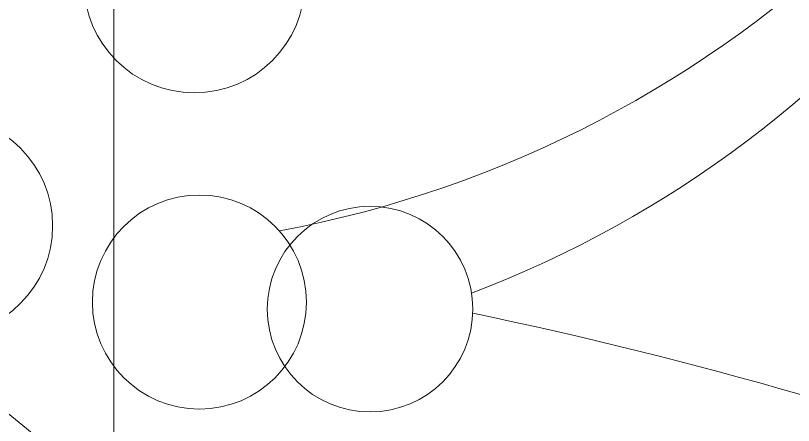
# Model space of a CAD drawing. Header units: millimetres. Extents: x 5359 to 218750, y -16347 to 109893.
# Drawn here: x 60639.8 to 60741.1, y 52096.1 to 52149.5 of the extents above; entities that cross this region are included whole.
import ezdxf

# ---------------------------------------------------------------- set-up
doc = ezdxf.new("R2010")
doc.units = ezdxf.units.MM
for name, color, linetype, lineweight in [('A-FLOR-PATT', 8, 'Continuous', 9), ('A-WALL', 113, 'Continuous', 9), ('G-IMPT', 8, 'Continuous', 9), ('L-PLNT', 71, 'Continuous', 9)]:
    doc.layers.add(name, color=color, linetype=linetype, lineweight=lineweight)

# ---------------------------------------------------------------- blocks, each defined once
blk = doc.blocks.new('CAY DUA VAN PHAT - CAY DUA VAN PHAT_dwg-V330-TKCS_MB ĐỊNH VỊ CỔNG-HÀNG RÀO')
at = {"layer": 'G-IMPT'}
for centre, radius in [((-146.76, 465.48), 28.54), ((-210.17, 400.02), 28.79), ((-126.9, 398.7), 27.88), ((-125.07, 354.24), 26.78)]:
    blk.add_circle(centre, radius, dxfattribs=at)
for centre, radius, start, end in [((421.34, 867.87), 667.4, 217.05305, 261.06763), ((-437.85, 432.23), 297.42, 282.004, 349.47), ((-401.04, 430.96), 290.72, 274.943, 339.2141), ((960.91, 550.93), 1107.65, 191.63825, 209.82735)]:
    blk.add_arc(centre, radius, start, end, dxfattribs=at)
blk = doc.blocks.new('CAY DUA VAN PHAT - CAY DUA VAN PHAT-V336-TKCS_MB ĐỊNH VỊ CỔNG-HÀNG RÀO')
at = {"extrusion": (0, 0, -1), "xscale": 0.5, "yscale": 0.5, "zscale": -0.5, "rotation": 180}
blk.add_blockref('CAY DUA VAN PHAT - CAY DUA VAN PHAT_dwg-V330-TKCS_MB ĐỊNH VỊ CỔNG-HÀNG RÀO', (151.82, 370.52), dxfattribs=at)

msp = doc.modelspace()

# ---------------------------------------------------------------- hatches: boundary and pattern name
at = {"layer": 'A-FLOR-PATT'}
h = msp.add_hatch(dxfattribs=at)
h.set_pattern_fill('FP_14', color=256, style=0, pattern_type=2)
h.set_pattern_definition([(0, (167.64, 11.2), (558.8, 558.8), [83.82, -16.764, 22.352, -16.764, -419.1]), (0, (167.64, 11.2), (558.8, 558.8), [-139.7, 83.82, -335.28]), (0, (139.7, 27.94), (558.8, 558.8), [55.88, -41.91, 83.82, -41.91, -335.28]), (0, (139.7, 27.94), (558.8, 558.8), [-223.52, 55.88, -279.4]), (0, (335.3, 251.46), (558.8, 558.8), [69.85, -27.94, 69.85, -391.16]), (0, (55.9, 363.2), (558.8, 558.8), [27.94, -55.88, 27.94, -447.04]), (90, (111.76, 363.2), (-558.8, 558.8), [50.292, -508.508]), (90, (279.4, 27.94), (-558.8, 558.8), [55.88, -502.92]), (90, (419.1, 251.46), (-558.8, 558.8), [55.88, -502.92]), (45, (352.04, 22.35), (0, 558.7996), [55.88, -734.383]), (135, (206.76, 22.35), (-558.7996, 0), [55.88, -734.383]), (63.435, (335.28, 25.15), (-0.0005, 558.8001), [55.88, -1193.635]), (75.964, (307.34, 27.94), (-0.00237, 558.80038), [55.88, -2248.111]), (75.964, (447.04, 251.46), (-0.00237, 558.80038), [44.704, -2259.287]), (75.964, (122.94, 363.22), (-0.00237, 558.80038), [39.116, -2264.875]), (104.036, (251.46, 27.94), (0.00237, 558.80038), [55.88, -2248.111]), (104.036, (391.16, 251.46), (0.00237, 558.80038), [44.704, -2259.287]), (104.036, (100.58, 363.22), (0.00237, 558.80038), [39.116, -2264.875]), (116.565, (223.52, 25.15), (0.0005, 558.8001), [55.88, -1193.634])])
h.paths.add_polyline_path([(60645.3, 50657.93), (60652.56, 50657.93), (60652.56, 55286.31), (60252.49, 55286.31), (60252.49, 53311.94), (60452.49, 53311.94), (60452.49, 50657.93)])

# ---------------------------------------------------------------- linework, layer by layer
at = {"layer": 'A-WALL'}
msp.add_line((60652.56, 50657.93), (60652.56, 55286.31), dxfattribs=at)

# ---------------------------------------------------------------- block references
at = {"layer": 'L-PLNT', "rotation": 270.0000000000003}
msp.add_blockref('CAY DUA VAN PHAT - CAY DUA VAN PHAT-V336-TKCS_MB ĐỊNH VỊ CỔNG-HÀNG RÀO', (60492.56, 51896.94), dxfattribs=at)

doc.saveas('drawing.dxf')
